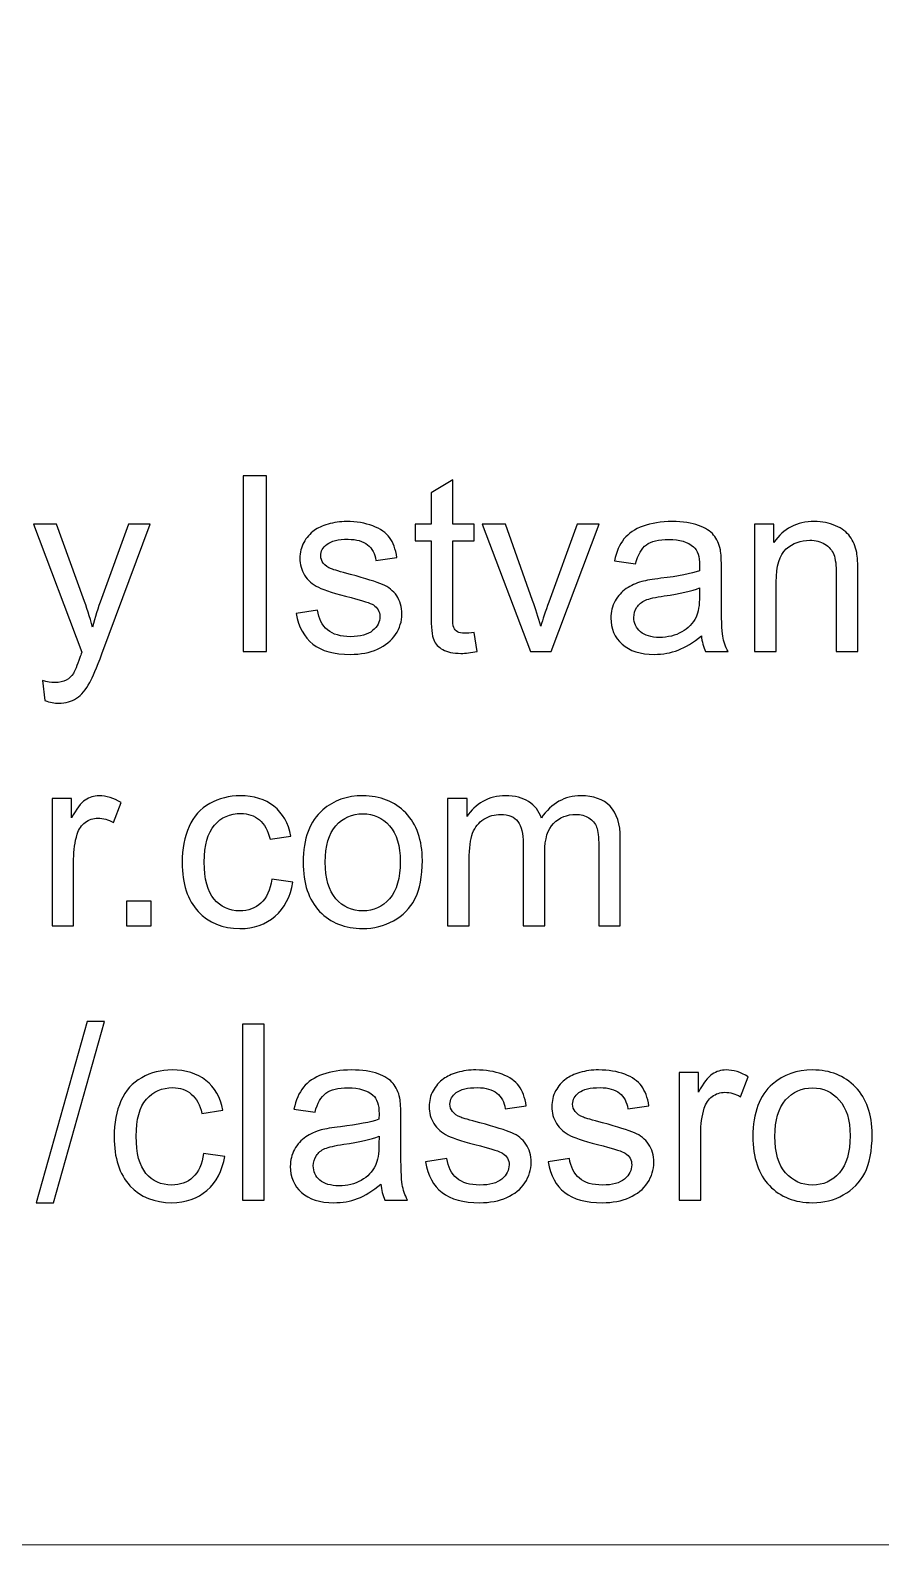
# Model space of a CAD drawing. Header units: millimetres. Extents: x -450 to 450, y -300 to 300.
# Drawn here: x 14.3 to 43.6, y -300 to -247.8 of the extents above; entities that cross this region are included whole.
import ezdxf

# ---------------------------------------------------------------- set-up
doc = ezdxf.new("R2010")
doc.units = ezdxf.units.MM
doc.header["$MEASUREMENT"] = 0
doc.layers.add('Layer 1', color=7, linetype='Continuous')

msp = doc.modelspace()

# ---------------------------------------------------------------- linework, layer by layer
at = {"layer": 'Layer 1', "color": 250, "lineweight": 20}
msp.add_lwpolyline([(-450, -300), (450, -300), (450, 300), (-450, 300), (-450, -300)], close=True, dxfattribs=at)
at = {"layer": 'Layer 1', "color": 250}
for points, knots in [([(21.6366, -269.1918), (21.6366, -269.1918), (21.6366, -263.1296), (21.6366, -263.1296), (21.6366, -263.1296), (21.6366, -263.1296), (22.4409, -263.1296), (22.4409, -263.1296), (22.4409, -263.1296), (22.4409, -263.1296), (22.4409, -269.1918), (22.4409, -269.1918), (22.4409, -269.1918), (22.4409, -269.1918), (21.6366, -269.1918), (21.6366, -269.1918)], [0, 0, 0, 0, 0.2, 0.2, 0.2, 0.2, 0.4, 0.4, 0.4, 0.4, 0.6, 0.6, 0.6, 0.6, 1, 1, 1, 1]), ([(29.6108, -268.5272), (29.6108, -268.5272), (29.7124, -269.1847), (29.7124, -269.1847), (29.7124, -269.1847), (29.5036, -269.2285), (29.3159, -269.2511), (29.1522, -269.2511), (29.1522, -269.2511), (28.8827, -269.2511), (28.6739, -269.2087), (28.5243, -269.1227), (28.5243, -269.1227), (28.3761, -269.0366), (28.2717, -268.9251), (28.211, -268.7854), (28.211, -268.7854), (28.1503, -268.6457), (28.1207, -268.3522), (28.1207, -267.9049), (28.1207, -267.9049), (28.1207, -267.9049), (28.1207, -265.3733), (28.1207, -265.3733), (28.1207, -265.3733), (28.1207, -265.3733), (27.5704, -265.3733), (27.5704, -265.3733), (27.5704, -265.3733), (27.5704, -265.3733), (27.5704, -264.7976), (27.5704, -264.7976), (27.5704, -264.7976), (27.5704, -264.7976), (28.1207, -264.7976), (28.1207, -264.7976), (28.1207, -264.7976), (28.1207, -264.7976), (28.1207, -263.711), (28.1207, -263.711), (28.1207, -263.711), (28.1207, -263.711), (28.8658, -263.2637), (28.8658, -263.2637), (28.8658, -263.2637), (28.8658, -263.2637), (28.8658, -264.7976), (28.8658, -264.7976), (28.8658, -264.7976), (28.8658, -264.7976), (29.6108, -264.7976), (29.6108, -264.7976), (29.6108, -264.7976), (29.6108, -264.7976), (29.6108, -265.3733), (29.6108, -265.3733), (29.6108, -265.3733), (29.6108, -265.3733), (28.8658, -265.3733), (28.8658, -265.3733), (28.8658, -265.3733), (28.8658, -265.3733), (28.8658, -267.9472), (28.8658, -267.9472), (28.8658, -267.9472), (28.8658, -268.1603), (28.8785, -268.2972), (28.9053, -268.3578), (28.9053, -268.3578), (28.9307, -268.4185), (28.973, -268.4665), (29.0323, -268.5032), (29.0323, -268.5032), (29.0916, -268.5385), (29.1762, -268.5568), (29.2863, -268.5568), (29.2863, -268.5568), (29.3681, -268.5568), (29.4768, -268.5469), (29.6108, -268.5272)], [0, 0, 0, 0, 0.047619, 0.047619, 0.047619, 0.047619, 0.0952381, 0.0952381, 0.0952381, 0.0952381, 0.1428571, 0.1428571, 0.1428571, 0.1428571, 0.1904762, 0.1904762, 0.1904762, 0.1904762, 0.2380952, 0.2380952, 0.2380952, 0.2380952, 0.2857143, 0.2857143, 0.2857143, 0.2857143, 0.3333333, 0.3333333, 0.3333333, 0.3333333, 0.3809524, 0.3809524, 0.3809524, 0.3809524, 0.4285714, 0.4285714, 0.4285714, 0.4285714, 0.4761905, 0.4761905, 0.4761905, 0.4761905, 0.5238095, 0.5238095, 0.5238095, 0.5238095, 0.5714286, 0.5714286, 0.5714286, 0.5714286, 0.6190476, 0.6190476, 0.6190476, 0.6190476, 0.6666667, 0.6666667, 0.6666667, 0.6666667, 0.7142857, 0.7142857, 0.7142857, 0.7142857, 0.7619048, 0.7619048, 0.7619048, 0.7619048, 0.8095238, 0.8095238, 0.8095238, 0.8095238, 0.8571429, 0.8571429, 0.8571429, 0.8571429, 0.9047619, 0.9047619, 0.9047619, 0.9047619, 1, 1, 1, 1]), ([(14.7884, -270.8809), (14.7884, -270.8809), (14.7038, -270.1923), (14.7038, -270.1923), (14.7038, -270.1923), (14.8675, -270.236), (15.0086, -270.2586), (15.1299, -270.2586), (15.1299, -270.2586), (15.2964, -270.2586), (15.4291, -270.2304), (15.5279, -270.1753), (15.5279, -270.1753), (15.628, -270.1203), (15.7099, -270.0427), (15.7734, -269.9439), (15.7734, -269.9439), (15.82, -269.8691), (15.8962, -269.6843), (16.0006, -269.3879), (16.0006, -269.3879), (16.0147, -269.347), (16.0359, -269.2863), (16.0669, -269.2059), (16.0669, -269.2059), (16.0669, -269.2059), (14.399, -264.7976), (14.399, -264.7976), (14.399, -264.7976), (14.399, -264.7976), (15.1948, -264.7976), (15.1948, -264.7976), (15.1948, -264.7976), (15.1948, -264.7976), (16.1121, -267.3348), (16.1121, -267.3348), (16.1121, -267.3348), (16.232, -267.6551), (16.3378, -267.9938), (16.4324, -268.3494), (16.4324, -268.3494), (16.5185, -268.0149), (16.6201, -267.6847), (16.7386, -267.3602), (16.7386, -267.3602), (16.7386, -267.3602), (17.6756, -264.7976), (17.6756, -264.7976), (17.6756, -264.7976), (17.6756, -264.7976), (18.4192, -264.7976), (18.4192, -264.7976), (18.4192, -264.7976), (18.4192, -264.7976), (16.7584, -269.268), (16.7584, -269.268), (16.7584, -269.268), (16.5791, -269.7492), (16.4394, -270.0794), (16.3393, -270.2614), (16.3393, -270.2614), (16.2066, -270.5055), (16.0542, -270.6848), (15.8835, -270.7991), (15.8835, -270.7991), (15.7113, -270.9134), (15.5067, -270.9698), (15.2696, -270.9698), (15.2696, -270.9698), (15.1257, -270.9698), (14.9648, -270.9402), (14.7884, -270.8809)], [0, 0, 0, 0, 0.0526316, 0.0526316, 0.0526316, 0.0526316, 0.1052632, 0.1052632, 0.1052632, 0.1052632, 0.1578947, 0.1578947, 0.1578947, 0.1578947, 0.2105263, 0.2105263, 0.2105263, 0.2105263, 0.2631579, 0.2631579, 0.2631579, 0.2631579, 0.3157895, 0.3157895, 0.3157895, 0.3157895, 0.3684211, 0.3684211, 0.3684211, 0.3684211, 0.4210526, 0.4210526, 0.4210526, 0.4210526, 0.4736842, 0.4736842, 0.4736842, 0.4736842, 0.5263158, 0.5263158, 0.5263158, 0.5263158, 0.5789474, 0.5789474, 0.5789474, 0.5789474, 0.6315789, 0.6315789, 0.6315789, 0.6315789, 0.6842105, 0.6842105, 0.6842105, 0.6842105, 0.7368421, 0.7368421, 0.7368421, 0.7368421, 0.7894737, 0.7894737, 0.7894737, 0.7894737, 0.8421053, 0.8421053, 0.8421053, 0.8421053, 0.8947368, 0.8947368, 0.8947368, 0.8947368, 1, 1, 1, 1]), ([(23.464, -267.8795), (23.464, -267.8795), (24.2006, -267.7609), (24.2006, -267.7609), (24.2006, -267.7609), (24.2415, -268.0559), (24.3572, -268.2816), (24.5463, -268.4397), (24.5463, -268.4397), (24.7354, -268.5963), (25.0007, -268.6753), (25.3393, -268.6753), (25.3393, -268.6753), (25.6822, -268.6753), (25.9362, -268.6062), (26.1028, -268.4665), (26.1028, -268.4665), (26.2679, -268.3282), (26.3511, -268.1645), (26.3511, -267.9768), (26.3511, -267.9768), (26.3511, -267.8089), (26.2763, -267.6763), (26.1282, -267.5803), (26.1282, -267.5803), (26.0237, -267.514), (25.7697, -267.4307), (25.3662, -267.3277), (25.3662, -267.3277), (24.8215, -267.1908), (24.4447, -267.0723), (24.233, -266.9721), (24.233, -266.9721), (24.0228, -266.8705), (23.8633, -266.7322), (23.7547, -266.5544), (23.7547, -266.5544), (23.646, -266.378), (23.591, -266.1819), (23.591, -265.9674), (23.591, -265.9674), (23.591, -265.7713), (23.6361, -265.5906), (23.725, -265.4241), (23.725, -265.4241), (23.8153, -265.2576), (23.9367, -265.1193), (24.0905, -265.0093), (24.0905, -265.0093), (24.2062, -264.9246), (24.3643, -264.8526), (24.5632, -264.7933), (24.5632, -264.7933), (24.7636, -264.7341), (24.9767, -264.7044), (25.2053, -264.7044), (25.2053, -264.7044), (25.5496, -264.7044), (25.8516, -264.7538), (26.1112, -264.854), (26.1112, -264.854), (26.3723, -264.9528), (26.5642, -265.0883), (26.6884, -265.2576), (26.6884, -265.2576), (26.8111, -265.4284), (26.8972, -265.6555), (26.9438, -265.9406), (26.9438, -265.9406), (26.9438, -265.9406), (26.2156, -266.0422), (26.2156, -266.0422), (26.2156, -266.0422), (26.1832, -265.8136), (26.0872, -265.6344), (25.9292, -265.506), (25.9292, -265.506), (25.7711, -265.3776), (25.5482, -265.3141), (25.2589, -265.3141), (25.2589, -265.3141), (24.9188, -265.3141), (24.6747, -265.3705), (24.5294, -265.4834), (24.5294, -265.4834), (24.384, -265.5963), (24.3106, -265.7289), (24.3106, -265.8799), (24.3106, -265.8799), (24.3106, -265.9759), (24.3403, -266.0634), (24.4009, -266.141), (24.4009, -266.141), (24.4616, -266.22), (24.5562, -266.2863), (24.686, -266.3385), (24.686, -266.3385), (24.7608, -266.3667), (24.9781, -266.4302), (25.3422, -266.529), (25.3422, -266.529), (25.8671, -266.6687), (26.234, -266.7844), (26.4428, -266.8733), (26.4428, -266.8733), (26.6517, -266.9622), (26.8154, -267.0935), (26.9339, -267.2628), (26.9339, -267.2628), (27.0538, -267.4335), (27.1131, -267.6452), (27.1131, -267.8992), (27.1131, -267.8992), (27.1131, -268.1462), (27.0411, -268.379), (26.8958, -268.5977), (26.8958, -268.5977), (26.7505, -268.8164), (26.5416, -268.9858), (26.2693, -269.1057), (26.2693, -269.1057), (25.9955, -269.2257), (25.6865, -269.2849), (25.3422, -269.2849), (25.3422, -269.2849), (24.7721, -269.2849), (24.336, -269.1664), (24.0369, -268.9307), (24.0369, -268.9307), (23.7377, -268.6937), (23.5472, -268.3437), (23.464, -267.8795)], [0, 0, 0, 0, 0.0294118, 0.0294118, 0.0294118, 0.0294118, 0.0588235, 0.0588235, 0.0588235, 0.0588235, 0.0882353, 0.0882353, 0.0882353, 0.0882353, 0.1176471, 0.1176471, 0.1176471, 0.1176471, 0.1470588, 0.1470588, 0.1470588, 0.1470588, 0.1764706, 0.1764706, 0.1764706, 0.1764706, 0.2058824, 0.2058824, 0.2058824, 0.2058824, 0.2352941, 0.2352941, 0.2352941, 0.2352941, 0.2647059, 0.2647059, 0.2647059, 0.2647059, 0.2941176, 0.2941176, 0.2941176, 0.2941176, 0.3235294, 0.3235294, 0.3235294, 0.3235294, 0.3529412, 0.3529412, 0.3529412, 0.3529412, 0.3823529, 0.3823529, 0.3823529, 0.3823529, 0.4117647, 0.4117647, 0.4117647, 0.4117647, 0.4411765, 0.4411765, 0.4411765, 0.4411765, 0.4705882, 0.4705882, 0.4705882, 0.4705882, 0.5, 0.5, 0.5, 0.5, 0.5294118, 0.5294118, 0.5294118, 0.5294118, 0.5588235, 0.5588235, 0.5588235, 0.5588235, 0.5882353, 0.5882353, 0.5882353, 0.5882353, 0.6176471, 0.6176471, 0.6176471, 0.6176471, 0.6470588, 0.6470588, 0.6470588, 0.6470588, 0.6764706, 0.6764706, 0.6764706, 0.6764706, 0.7058824, 0.7058824, 0.7058824, 0.7058824, 0.7352941, 0.7352941, 0.7352941, 0.7352941, 0.7647059, 0.7647059, 0.7647059, 0.7647059, 0.7941176, 0.7941176, 0.7941176, 0.7941176, 0.8235294, 0.8235294, 0.8235294, 0.8235294, 0.8529412, 0.8529412, 0.8529412, 0.8529412, 0.8823529, 0.8823529, 0.8823529, 0.8823529, 0.9117647, 0.9117647, 0.9117647, 0.9117647, 0.9411765, 0.9411765, 0.9411765, 0.9411765, 1, 1, 1, 1]), ([(31.5469, -269.1918), (31.5469, -269.1918), (29.8888, -264.7976), (29.8888, -264.7976), (29.8888, -264.7976), (29.8888, -264.7976), (30.6861, -264.7976), (30.6861, -264.7976), (30.6861, -264.7976), (30.6861, -264.7976), (31.6259, -267.4293), (31.6259, -267.4293), (31.6259, -267.4293), (31.7275, -267.7129), (31.822, -268.0079), (31.9081, -268.3141), (31.9081, -268.3141), (31.9744, -268.0827), (32.0662, -267.8047), (32.1861, -267.4787), (32.1861, -267.4787), (32.1861, -267.4787), (33.1626, -264.7976), (33.1626, -264.7976), (33.1626, -264.7976), (33.1626, -264.7976), (33.9274, -264.7976), (33.9274, -264.7976), (33.9274, -264.7976), (33.9274, -264.7976), (32.2637, -269.1918), (32.2637, -269.1918), (32.2637, -269.1918), (32.2637, -269.1918), (31.5469, -269.1918), (31.5469, -269.1918)], [0, 0, 0, 0, 0.1, 0.1, 0.1, 0.1, 0.2, 0.2, 0.2, 0.2, 0.3, 0.3, 0.3, 0.3, 0.4, 0.4, 0.4, 0.4, 0.5, 0.5, 0.5, 0.5, 0.6, 0.6, 0.6, 0.6, 0.7, 0.7, 0.7, 0.7, 0.8, 0.8, 0.8, 0.8, 1, 1, 1, 1]), ([(37.4496, -268.6415), (37.173, -268.8771), (36.9063, -269.0422), (36.6509, -269.1396), (36.6509, -269.1396), (36.3955, -269.237), (36.1218, -269.2849), (35.8282, -269.2849), (35.8282, -269.2849), (35.3456, -269.2849), (34.9745, -269.1678), (34.7149, -268.9322), (34.7149, -268.9322), (34.4552, -268.6979), (34.3254, -268.3973), (34.3254, -268.0319), (34.3254, -268.0319), (34.3254, -267.8174), (34.3748, -267.6212), (34.4722, -267.4434), (34.4722, -267.4434), (34.5709, -267.2656), (34.6993, -267.1245), (34.8574, -267.0173), (34.8574, -267.0173), (35.0168, -266.91), (35.1946, -266.8282), (35.3936, -266.7731), (35.3936, -266.7731), (35.5404, -266.735), (35.7619, -266.6984), (36.0568, -266.6617), (36.0568, -266.6617), (36.658, -266.5911), (37.1025, -266.505), (37.3861, -266.4063), (37.3861, -266.4063), (37.3889, -266.3047), (37.3903, -266.2397), (37.3903, -266.2129), (37.3903, -266.2129), (37.3903, -265.911), (37.3198, -265.6979), (37.1787, -265.5737), (37.1787, -265.5737), (36.9882, -265.4058), (36.7045, -265.3225), (36.3292, -265.3225), (36.3292, -265.3225), (35.9778, -265.3225), (35.7182, -265.3846), (35.5517, -265.5074), (35.5517, -265.5074), (35.3837, -265.6301), (35.261, -265.8475), (35.1805, -266.1607), (35.1805, -266.1607), (35.1805, -266.1607), (34.4524, -266.0591), (34.4524, -266.0591), (34.4524, -266.0591), (34.5187, -265.7473), (34.6274, -265.4947), (34.7798, -265.3028), (34.7798, -265.3028), (34.9322, -265.1109), (35.1523, -264.9641), (35.4402, -264.8597), (35.4402, -264.8597), (35.7266, -264.7567), (36.0611, -264.7044), (36.4393, -264.7044), (36.4393, -264.7044), (36.8146, -264.7044), (37.1208, -264.7482), (37.3565, -264.8371), (37.3565, -264.8371), (37.5907, -264.926), (37.7643, -265.0361), (37.8744, -265.1701), (37.8744, -265.1701), (37.9844, -265.3042), (38.062, -265.4735), (38.1072, -265.6781), (38.1072, -265.6781), (38.1312, -265.8051), (38.1439, -266.0337), (38.1439, -266.3625), (38.1439, -266.3625), (38.1439, -266.3625), (38.1439, -267.3503), (38.1439, -267.3503), (38.1439, -267.3503), (38.1439, -268.0403), (38.1594, -268.4764), (38.1904, -268.6612), (38.1904, -268.6612), (38.2201, -268.8461), (38.2822, -269.0225), (38.3725, -269.1918), (38.3725, -269.1918), (38.3725, -269.1918), (37.5935, -269.1918), (37.5935, -269.1918), (37.5935, -269.1918), (37.5188, -269.0352), (37.4708, -268.8517), (37.4496, -268.6415)], [0, 0, 0, 0, 0.0357143, 0.0357143, 0.0357143, 0.0357143, 0.0714286, 0.0714286, 0.0714286, 0.0714286, 0.1071429, 0.1071429, 0.1071429, 0.1071429, 0.1428571, 0.1428571, 0.1428571, 0.1428571, 0.1785714, 0.1785714, 0.1785714, 0.1785714, 0.2142857, 0.2142857, 0.2142857, 0.2142857, 0.25, 0.25, 0.25, 0.25, 0.2857143, 0.2857143, 0.2857143, 0.2857143, 0.3214286, 0.3214286, 0.3214286, 0.3214286, 0.3571429, 0.3571429, 0.3571429, 0.3571429, 0.3928571, 0.3928571, 0.3928571, 0.3928571, 0.4285714, 0.4285714, 0.4285714, 0.4285714, 0.4642857, 0.4642857, 0.4642857, 0.4642857, 0.5, 0.5, 0.5, 0.5, 0.5357143, 0.5357143, 0.5357143, 0.5357143, 0.5714286, 0.5714286, 0.5714286, 0.5714286, 0.6071429, 0.6071429, 0.6071429, 0.6071429, 0.6428571, 0.6428571, 0.6428571, 0.6428571, 0.6785714, 0.6785714, 0.6785714, 0.6785714, 0.7142857, 0.7142857, 0.7142857, 0.7142857, 0.75, 0.75, 0.75, 0.75, 0.7857143, 0.7857143, 0.7857143, 0.7857143, 0.8214286, 0.8214286, 0.8214286, 0.8214286, 0.8571429, 0.8571429, 0.8571429, 0.8571429, 0.8928571, 0.8928571, 0.8928571, 0.8928571, 0.9285714, 0.9285714, 0.9285714, 0.9285714, 1, 1, 1, 1]), ([(39.2883, -269.1918), (39.2883, -269.1918), (39.2883, -264.7976), (39.2883, -264.7976), (39.2883, -264.7976), (39.2883, -264.7976), (39.9572, -264.7976), (39.9572, -264.7976), (39.9572, -264.7976), (39.9572, -264.7976), (39.9572, -265.4213), (39.9572, -265.4213), (39.9572, -265.4213), (40.2789, -264.9429), (40.7446, -264.7044), (41.3528, -264.7044), (41.3528, -264.7044), (41.6181, -264.7044), (41.8608, -264.7524), (42.0823, -264.847), (42.0823, -264.847), (42.3039, -264.9415), (42.4704, -265.0671), (42.5804, -265.2209), (42.5804, -265.2209), (42.6905, -265.3747), (42.7681, -265.5582), (42.8119, -265.7698), (42.8119, -265.7698), (42.8387, -265.9081), (42.8528, -266.1494), (42.8528, -266.4937), (42.8528, -266.4937), (42.8528, -266.4937), (42.8528, -269.1918), (42.8528, -269.1918), (42.8528, -269.1918), (42.8528, -269.1918), (42.1077, -269.1918), (42.1077, -269.1918), (42.1077, -269.1918), (42.1077, -269.1918), (42.1077, -266.522), (42.1077, -266.522), (42.1077, -266.522), (42.1077, -266.2186), (42.0795, -265.9914), (42.0216, -265.8418), (42.0216, -265.8418), (41.9638, -265.6922), (41.8608, -265.5723), (41.714, -265.482), (41.714, -265.482), (41.5673, -265.3931), (41.3937, -265.3479), (41.1961, -265.3479), (41.1961, -265.3479), (40.88, -265.3479), (40.6077, -265.4481), (40.3777, -265.6499), (40.3777, -265.6499), (40.1477, -265.8503), (40.0334, -266.2327), (40.0334, -266.7943), (40.0334, -266.7943), (40.0334, -266.7943), (40.0334, -269.1918), (40.0334, -269.1918), (40.0334, -269.1918), (40.0334, -269.1918), (39.2883, -269.1918), (39.2883, -269.1918)], [0, 0, 0, 0, 0.0526316, 0.0526316, 0.0526316, 0.0526316, 0.1052632, 0.1052632, 0.1052632, 0.1052632, 0.1578947, 0.1578947, 0.1578947, 0.1578947, 0.2105263, 0.2105263, 0.2105263, 0.2105263, 0.2631579, 0.2631579, 0.2631579, 0.2631579, 0.3157895, 0.3157895, 0.3157895, 0.3157895, 0.3684211, 0.3684211, 0.3684211, 0.3684211, 0.4210526, 0.4210526, 0.4210526, 0.4210526, 0.4736842, 0.4736842, 0.4736842, 0.4736842, 0.5263158, 0.5263158, 0.5263158, 0.5263158, 0.5789474, 0.5789474, 0.5789474, 0.5789474, 0.6315789, 0.6315789, 0.6315789, 0.6315789, 0.6842105, 0.6842105, 0.6842105, 0.6842105, 0.7368421, 0.7368421, 0.7368421, 0.7368421, 0.7894737, 0.7894737, 0.7894737, 0.7894737, 0.8421053, 0.8421053, 0.8421053, 0.8421053, 0.8947368, 0.8947368, 0.8947368, 0.8947368, 1, 1, 1, 1]), ([(37.3903, -266.9905), (37.1194, -267.1005), (36.713, -267.1937), (36.1711, -267.2699), (36.1711, -267.2699), (35.8635, -267.3136), (35.6462, -267.363), (35.5192, -267.418), (35.5192, -267.418), (35.3922, -267.4731), (35.2948, -267.5535), (35.2257, -267.6579), (35.2257, -267.6579), (35.1565, -267.7637), (35.1213, -267.8809), (35.1213, -268.0107), (35.1213, -268.0107), (35.1213, -268.2068), (35.1961, -268.3719), (35.347, -268.5032), (35.347, -268.5032), (35.498, -268.6344), (35.7182, -268.7007), (36.0075, -268.7007), (36.0075, -268.7007), (36.2939, -268.7007), (36.5493, -268.6386), (36.7737, -268.5131), (36.7737, -268.5131), (36.9966, -268.3889), (37.1617, -268.2181), (37.2662, -268.0022), (37.2662, -268.0022), (37.3466, -267.8343), (37.3861, -267.5874), (37.3861, -267.2614), (37.3861, -267.2614), (37.3861, -267.2614), (37.3903, -266.9905), (37.3903, -266.9905)], [0, 0, 0, 0, 0.0909091, 0.0909091, 0.0909091, 0.0909091, 0.1818182, 0.1818182, 0.1818182, 0.1818182, 0.2727273, 0.2727273, 0.2727273, 0.2727273, 0.3636364, 0.3636364, 0.3636364, 0.3636364, 0.4545455, 0.4545455, 0.4545455, 0.4545455, 0.5454545, 0.5454545, 0.5454545, 0.5454545, 0.6363636, 0.6363636, 0.6363636, 0.6363636, 0.7272727, 0.7272727, 0.7272727, 0.7272727, 0.8181818, 0.8181818, 0.8181818, 0.8181818, 1, 1, 1, 1]), ([(15.0369, -278.6505), (15.0369, -278.6505), (15.0369, -274.2563), (15.0369, -274.2563), (15.0369, -274.2563), (15.0369, -274.2563), (15.7058, -274.2563), (15.7058, -274.2563), (15.7058, -274.2563), (15.7058, -274.2563), (15.7058, -274.9294), (15.7058, -274.9294), (15.7058, -274.9294), (15.8765, -274.6175), (16.0346, -274.4115), (16.1799, -274.3127), (16.1799, -274.3127), (16.3253, -274.2125), (16.4847, -274.1631), (16.6583, -274.1631), (16.6583, -274.1631), (16.9095, -274.1631), (17.1649, -274.2422), (17.4245, -274.3988), (17.4245, -274.3988), (17.4245, -274.3988), (17.1593, -275.086), (17.1593, -275.086), (17.1593, -275.086), (16.9786, -274.9844), (16.798, -274.9336), (16.6174, -274.9336), (16.6174, -274.9336), (16.4551, -274.9336), (16.3098, -274.983), (16.1814, -275.0804), (16.1814, -275.0804), (16.0529, -275.1777), (15.9612, -275.3132), (15.9062, -275.4868), (15.9062, -275.4868), (15.8229, -275.7507), (15.782, -276.0399), (15.782, -276.3546), (15.782, -276.3546), (15.782, -276.3546), (15.782, -278.6505), (15.782, -278.6505), (15.782, -278.6505), (15.782, -278.6505), (15.0369, -278.6505), (15.0369, -278.6505)], [0, 0, 0, 0, 0.0714286, 0.0714286, 0.0714286, 0.0714286, 0.1428571, 0.1428571, 0.1428571, 0.1428571, 0.2142857, 0.2142857, 0.2142857, 0.2142857, 0.2857143, 0.2857143, 0.2857143, 0.2857143, 0.3571429, 0.3571429, 0.3571429, 0.3571429, 0.4285714, 0.4285714, 0.4285714, 0.4285714, 0.5, 0.5, 0.5, 0.5, 0.5714286, 0.5714286, 0.5714286, 0.5714286, 0.6428571, 0.6428571, 0.6428571, 0.6428571, 0.7142857, 0.7142857, 0.7142857, 0.7142857, 0.7857143, 0.7857143, 0.7857143, 0.7857143, 0.8571429, 0.8571429, 0.8571429, 0.8571429, 1, 1, 1, 1]), ([(22.6202, -277.0418), (22.6202, -277.0418), (23.3483, -277.1434), (23.3483, -277.1434), (23.3483, -277.1434), (23.2679, -277.6444), (23.0647, -278.0353), (22.7359, -278.3189), (22.7359, -278.3189), (22.4071, -278.6025), (22.0021, -278.7436), (21.5238, -278.7436), (21.5238, -278.7436), (20.9241, -278.7436), (20.4414, -278.5475), (20.0774, -278.1552), (20.0774, -278.1552), (19.7119, -277.7629), (19.5299, -277.2013), (19.5299, -276.4703), (19.5299, -276.4703), (19.5299, -275.9962), (19.6089, -275.5827), (19.7655, -275.2271), (19.7655, -275.2271), (19.9222, -274.8729), (20.1606, -274.6062), (20.4824, -274.4299), (20.4824, -274.4299), (20.8027, -274.252), (21.1512, -274.1631), (21.5294, -274.1631), (21.5294, -274.1631), (22.005, -274.1631), (22.3958, -274.2831), (22.6978, -274.5244), (22.6978, -274.5244), (23.0012, -274.7657), (23.1959, -275.1086), (23.2806, -275.5517), (23.2806, -275.5517), (23.2806, -275.5517), (22.5609, -275.6618), (22.5609, -275.6618), (22.5609, -275.6618), (22.4918, -275.3668), (22.3704, -275.1453), (22.1941, -274.9957), (22.1941, -274.9957), (22.0191, -274.8475), (21.8074, -274.7728), (21.5591, -274.7728), (21.5591, -274.7728), (21.1837, -274.7728), (20.8789, -274.9068), (20.6432, -275.1749), (20.6432, -275.1749), (20.409, -275.4444), (20.2919, -275.8678), (20.2919, -276.4492), (20.2919, -276.4492), (20.2919, -277.039), (20.4048, -277.4666), (20.6305, -277.7333), (20.6305, -277.7333), (20.8577, -278), (21.1527, -278.134), (21.5153, -278.134), (21.5153, -278.134), (21.8088, -278.134), (22.0529, -278.0451), (22.2477, -277.8659), (22.2477, -277.8659), (22.4438, -277.6881), (22.568, -277.413), (22.6202, -277.0418)], [0, 0, 0, 0, 0.05, 0.05, 0.05, 0.05, 0.1, 0.1, 0.1, 0.1, 0.15, 0.15, 0.15, 0.15, 0.2, 0.2, 0.2, 0.2, 0.25, 0.25, 0.25, 0.25, 0.3, 0.3, 0.3, 0.3, 0.35, 0.35, 0.35, 0.35, 0.4, 0.4, 0.4, 0.4, 0.45, 0.45, 0.45, 0.45, 0.5, 0.5, 0.5, 0.5, 0.55, 0.55, 0.55, 0.55, 0.6, 0.6, 0.6, 0.6, 0.65, 0.65, 0.65, 0.65, 0.7, 0.7, 0.7, 0.7, 0.75, 0.75, 0.75, 0.75, 0.8, 0.8, 0.8, 0.8, 0.85, 0.85, 0.85, 0.85, 0.9, 0.9, 0.9, 0.9, 1, 1, 1, 1]), ([(23.704, -276.4534), (23.704, -275.642), (23.9298, -275.0409), (24.3827, -274.65), (24.3827, -274.65), (24.7595, -274.3254), (25.221, -274.1631), (25.7642, -274.1631), (25.7642, -274.1631), (26.3668, -274.1631), (26.8607, -274.3607), (27.2445, -274.7558), (27.2445, -274.7558), (27.6269, -275.1495), (27.8188, -275.6956), (27.8188, -276.3913), (27.8188, -276.3913), (27.8188, -276.9557), (27.7342, -277.3988), (27.5648, -277.722), (27.5648, -277.722), (27.3955, -278.0451), (27.1485, -278.2963), (26.824, -278.4755), (26.824, -278.4755), (26.5008, -278.6547), (26.1466, -278.7436), (25.7642, -278.7436), (25.7642, -278.7436), (25.149, -278.7436), (24.6523, -278.5475), (24.2727, -278.1538), (24.2727, -278.1538), (23.8931, -277.7601), (23.704, -277.1928), (23.704, -276.4534)], [0, 0, 0, 0, 0.1, 0.1, 0.1, 0.1, 0.2, 0.2, 0.2, 0.2, 0.3, 0.3, 0.3, 0.3, 0.4, 0.4, 0.4, 0.4, 0.5, 0.5, 0.5, 0.5, 0.6, 0.6, 0.6, 0.6, 0.7, 0.7, 0.7, 0.7, 0.8, 0.8, 0.8, 0.8, 1, 1, 1, 1]), ([(28.6923, -278.6505), (28.6923, -278.6505), (28.6923, -274.2563), (28.6923, -274.2563), (28.6923, -274.2563), (28.6923, -274.2563), (29.3612, -274.2563), (29.3612, -274.2563), (29.3612, -274.2563), (29.3612, -274.2563), (29.3612, -274.8772), (29.3612, -274.8772), (29.3612, -274.8772), (29.498, -274.6627), (29.6815, -274.4891), (29.9101, -274.3593), (29.9101, -274.3593), (30.1387, -274.2281), (30.3983, -274.1631), (30.6904, -274.1631), (30.6904, -274.1631), (31.015, -274.1631), (31.2817, -274.2309), (31.4891, -274.3649), (31.4891, -274.3649), (31.6966, -274.5004), (31.8433, -274.6881), (31.928, -274.9308), (31.928, -274.9308), (32.2779, -274.4186), (32.7309, -274.1631), (33.2897, -274.1631), (33.2897, -274.1631), (33.7272, -274.1631), (34.0644, -274.2831), (34.2987, -274.5244), (34.2987, -274.5244), (34.5343, -274.7657), (34.6529, -275.1368), (34.6529, -275.6378), (34.6529, -275.6378), (34.6529, -275.6378), (34.6529, -278.6505), (34.6529, -278.6505), (34.6529, -278.6505), (34.6529, -278.6505), (33.9078, -278.6505), (33.9078, -278.6505), (33.9078, -278.6505), (33.9078, -278.6505), (33.9078, -275.8847), (33.9078, -275.8847), (33.9078, -275.8847), (33.9078, -275.5884), (33.8824, -275.3739), (33.8344, -275.2427), (33.8344, -275.2427), (33.7864, -275.1114), (33.6989, -275.007), (33.5705, -274.9266), (33.5705, -274.9266), (33.4435, -274.8461), (33.294, -274.8066), (33.1232, -274.8066), (33.1232, -274.8066), (32.8128, -274.8066), (32.5559, -274.9096), (32.3513, -275.1142), (32.3513, -275.1142), (32.1467, -275.3203), (32.0451, -275.6491), (32.0451, -276.1006), (32.0451, -276.1006), (32.0451, -276.1006), (32.0451, -278.6505), (32.0451, -278.6505), (32.0451, -278.6505), (32.0451, -278.6505), (31.3, -278.6505), (31.3, -278.6505), (31.3, -278.6505), (31.3, -278.6505), (31.3, -275.7986), (31.3, -275.7986), (31.3, -275.7986), (31.3, -275.4684), (31.2394, -275.2201), (31.118, -275.055), (31.118, -275.055), (30.9967, -274.8899), (30.7977, -274.8066), (30.5225, -274.8066), (30.5225, -274.8066), (30.3137, -274.8066), (30.1204, -274.8617), (29.9426, -274.9717), (29.9426, -274.9717), (29.7648, -275.0818), (29.6363, -275.2427), (29.5559, -275.4557), (29.5559, -275.4557), (29.4769, -275.6674), (29.4374, -275.9736), (29.4374, -276.373), (29.4374, -276.373), (29.4374, -276.373), (29.4374, -278.6505), (29.4374, -278.6505), (29.4374, -278.6505), (29.4374, -278.6505), (28.6923, -278.6505), (28.6923, -278.6505)], [0, 0, 0, 0, 0.0344828, 0.0344828, 0.0344828, 0.0344828, 0.0689655, 0.0689655, 0.0689655, 0.0689655, 0.1034483, 0.1034483, 0.1034483, 0.1034483, 0.137931, 0.137931, 0.137931, 0.137931, 0.1724138, 0.1724138, 0.1724138, 0.1724138, 0.2068966, 0.2068966, 0.2068966, 0.2068966, 0.2413793, 0.2413793, 0.2413793, 0.2413793, 0.2758621, 0.2758621, 0.2758621, 0.2758621, 0.3103448, 0.3103448, 0.3103448, 0.3103448, 0.3448276, 0.3448276, 0.3448276, 0.3448276, 0.3793103, 0.3793103, 0.3793103, 0.3793103, 0.4137931, 0.4137931, 0.4137931, 0.4137931, 0.4482759, 0.4482759, 0.4482759, 0.4482759, 0.4827586, 0.4827586, 0.4827586, 0.4827586, 0.5172414, 0.5172414, 0.5172414, 0.5172414, 0.5517241, 0.5517241, 0.5517241, 0.5517241, 0.5862069, 0.5862069, 0.5862069, 0.5862069, 0.6206897, 0.6206897, 0.6206897, 0.6206897, 0.6551724, 0.6551724, 0.6551724, 0.6551724, 0.6896552, 0.6896552, 0.6896552, 0.6896552, 0.7241379, 0.7241379, 0.7241379, 0.7241379, 0.7586207, 0.7586207, 0.7586207, 0.7586207, 0.7931034, 0.7931034, 0.7931034, 0.7931034, 0.8275862, 0.8275862, 0.8275862, 0.8275862, 0.862069, 0.862069, 0.862069, 0.862069, 0.8965517, 0.8965517, 0.8965517, 0.8965517, 0.9310345, 0.9310345, 0.9310345, 0.9310345, 1, 1, 1, 1]), ([(24.466, -276.4548), (24.466, -277.0164), (24.5888, -277.4369), (24.8343, -277.7149), (24.8343, -277.7149), (25.0813, -277.9943), (25.3903, -278.134), (25.7642, -278.134), (25.7642, -278.134), (26.1339, -278.134), (26.4416, -277.9943), (26.6885, -277.7135), (26.6885, -277.7135), (26.934, -277.4327), (27.0568, -277.0051), (27.0568, -276.4308), (27.0568, -276.4308), (27.0568, -275.8889), (26.9326, -275.4783), (26.6857, -275.2003), (26.6857, -275.2003), (26.4387, -274.9209), (26.1311, -274.7812), (25.7642, -274.7812), (25.7642, -274.7812), (25.3903, -274.7812), (25.0813, -274.9195), (24.8343, -275.1975), (24.8343, -275.1975), (24.5888, -275.4755), (24.466, -275.8946), (24.466, -276.4548)], [0, 0, 0, 0, 0.1111111, 0.1111111, 0.1111111, 0.1111111, 0.2222222, 0.2222222, 0.2222222, 0.2222222, 0.3333333, 0.3333333, 0.3333333, 0.3333333, 0.4444444, 0.4444444, 0.4444444, 0.4444444, 0.5555556, 0.5555556, 0.5555556, 0.5555556, 0.6666667, 0.6666667, 0.6666667, 0.6666667, 0.7777778, 0.7777778, 0.7777778, 0.7777778, 1, 1, 1, 1]), ([(17.6094, -278.6505), (17.6094, -278.6505), (17.6094, -277.8038), (17.6094, -277.8038), (17.6094, -277.8038), (17.6094, -277.8038), (18.456, -277.8038), (18.456, -277.8038), (18.456, -277.8038), (18.456, -277.8038), (18.456, -278.6505), (18.456, -278.6505), (18.456, -278.6505), (18.456, -278.6505), (17.6094, -278.6505), (17.6094, -278.6505)], [0, 0, 0, 0, 0.2, 0.2, 0.2, 0.2, 0.4, 0.4, 0.4, 0.4, 0.6, 0.6, 0.6, 0.6, 1, 1, 1, 1]), ([(14.4886, -288.2108), (14.4886, -288.2108), (16.2497, -281.9454), (16.2497, -281.9454), (16.2497, -281.9454), (16.2497, -281.9454), (16.8494, -281.9454), (16.8494, -281.9454), (16.8494, -281.9454), (16.8494, -281.9454), (15.0883, -288.2108), (15.0883, -288.2108), (15.0883, -288.2108), (15.0883, -288.2108), (14.4886, -288.2108), (14.4886, -288.2108)], [0, 0, 0, 0, 0.2, 0.2, 0.2, 0.2, 0.4, 0.4, 0.4, 0.4, 0.6, 0.6, 0.6, 0.6, 1, 1, 1, 1]), ([(21.6162, -288.1092), (21.6162, -288.1092), (21.6162, -282.047), (21.6162, -282.047), (21.6162, -282.047), (21.6162, -282.047), (22.3612, -282.047), (22.3612, -282.047), (22.3612, -282.047), (22.3612, -282.047), (22.3612, -288.1092), (22.3612, -288.1092), (22.3612, -288.1092), (22.3612, -288.1092), (21.6162, -288.1092), (21.6162, -288.1092)], [0, 0, 0, 0, 0.2, 0.2, 0.2, 0.2, 0.4, 0.4, 0.4, 0.4, 0.6, 0.6, 0.6, 0.6, 1, 1, 1, 1]), ([(20.2699, -286.5005), (20.2699, -286.5005), (20.998, -286.6021), (20.998, -286.6021), (20.998, -286.6021), (20.9176, -287.1031), (20.7144, -287.494), (20.3856, -287.7776), (20.3856, -287.7776), (20.0568, -288.0612), (19.6518, -288.2023), (19.1735, -288.2023), (19.1735, -288.2023), (18.5738, -288.2023), (18.0911, -288.0062), (17.7271, -287.6139), (17.7271, -287.6139), (17.3616, -287.2216), (17.1796, -286.66), (17.1796, -285.929), (17.1796, -285.929), (17.1796, -285.4549), (17.2586, -285.0414), (17.4152, -284.6858), (17.4152, -284.6858), (17.5719, -284.3316), (17.8103, -284.0649), (18.1321, -283.8886), (18.1321, -283.8886), (18.4524, -283.7107), (18.8009, -283.6218), (19.1791, -283.6218), (19.1791, -283.6218), (19.6547, -283.6218), (20.0455, -283.7418), (20.3475, -283.9831), (20.3475, -283.9831), (20.6509, -284.2244), (20.8456, -284.5673), (20.9303, -285.0104), (20.9303, -285.0104), (20.9303, -285.0104), (20.2106, -285.1205), (20.2106, -285.1205), (20.2106, -285.1205), (20.1415, -284.8255), (20.0201, -284.604), (19.8438, -284.4544), (19.8438, -284.4544), (19.6688, -284.3062), (19.4571, -284.2315), (19.2088, -284.2315), (19.2088, -284.2315), (18.8334, -284.2315), (18.5286, -284.3655), (18.2929, -284.6336), (18.2929, -284.6336), (18.0587, -284.9031), (17.9416, -285.3265), (17.9416, -285.9079), (17.9416, -285.9079), (17.9416, -286.4977), (18.0545, -286.9253), (18.2802, -287.192), (18.2802, -287.192), (18.5074, -287.4587), (18.8024, -287.5927), (19.165, -287.5927), (19.165, -287.5927), (19.4585, -287.5927), (19.7026, -287.5038), (19.8974, -287.3246), (19.8974, -287.3246), (20.0935, -287.1468), (20.2177, -286.8717), (20.2699, -286.5005)], [0, 0, 0, 0, 0.05, 0.05, 0.05, 0.05, 0.1, 0.1, 0.1, 0.1, 0.15, 0.15, 0.15, 0.15, 0.2, 0.2, 0.2, 0.2, 0.25, 0.25, 0.25, 0.25, 0.3, 0.3, 0.3, 0.3, 0.35, 0.35, 0.35, 0.35, 0.4, 0.4, 0.4, 0.4, 0.45, 0.45, 0.45, 0.45, 0.5, 0.5, 0.5, 0.5, 0.55, 0.55, 0.55, 0.55, 0.6, 0.6, 0.6, 0.6, 0.65, 0.65, 0.65, 0.65, 0.7, 0.7, 0.7, 0.7, 0.75, 0.75, 0.75, 0.75, 0.8, 0.8, 0.8, 0.8, 0.85, 0.85, 0.85, 0.85, 0.9, 0.9, 0.9, 0.9, 1, 1, 1, 1]), ([(26.3843, -287.5589), (26.1077, -287.7945), (25.841, -287.9596), (25.5856, -288.057), (25.5856, -288.057), (25.3302, -288.1544), (25.0565, -288.2023), (24.7629, -288.2023), (24.7629, -288.2023), (24.2803, -288.2023), (23.9092, -288.0852), (23.6496, -287.8496), (23.6496, -287.8496), (23.3899, -287.6153), (23.2601, -287.3147), (23.2601, -286.9493), (23.2601, -286.9493), (23.2601, -286.7348), (23.3095, -286.5386), (23.4069, -286.3608), (23.4069, -286.3608), (23.5056, -286.183), (23.634, -286.0419), (23.7921, -285.9347), (23.7921, -285.9347), (23.9515, -285.8274), (24.1293, -285.7456), (24.3283, -285.6905), (24.3283, -285.6905), (24.4751, -285.6524), (24.6966, -285.6158), (24.9915, -285.5791), (24.9915, -285.5791), (25.5927, -285.5085), (26.0372, -285.4224), (26.3208, -285.3237), (26.3208, -285.3237), (26.3236, -285.2221), (26.325, -285.1571), (26.325, -285.1303), (26.325, -285.1303), (26.325, -284.8284), (26.2545, -284.6153), (26.1134, -284.4911), (26.1134, -284.4911), (25.9229, -284.3232), (25.6392, -284.2399), (25.2639, -284.2399), (25.2639, -284.2399), (24.9125, -284.2399), (24.6529, -284.302), (24.4864, -284.4248), (24.4864, -284.4248), (24.3184, -284.5475), (24.1957, -284.7649), (24.1152, -285.0781), (24.1152, -285.0781), (24.1152, -285.0781), (23.3871, -284.9765), (23.3871, -284.9765), (23.3871, -284.9765), (23.4534, -284.6647), (23.5621, -284.4121), (23.7145, -284.2202), (23.7145, -284.2202), (23.8669, -284.0283), (24.087, -283.8815), (24.3749, -283.7771), (24.3749, -283.7771), (24.6613, -283.6741), (24.9958, -283.6218), (25.374, -283.6218), (25.374, -283.6218), (25.7493, -283.6218), (26.0555, -283.6656), (26.2912, -283.7545), (26.2912, -283.7545), (26.5254, -283.8434), (26.699, -283.9535), (26.8091, -284.0875), (26.8091, -284.0875), (26.9191, -284.2216), (26.9967, -284.3909), (27.0419, -284.5955), (27.0419, -284.5955), (27.0659, -284.7225), (27.0786, -284.9511), (27.0786, -285.2799), (27.0786, -285.2799), (27.0786, -285.2799), (27.0786, -286.2677), (27.0786, -286.2677), (27.0786, -286.2677), (27.0786, -286.9577), (27.0941, -287.3938), (27.1251, -287.5786), (27.1251, -287.5786), (27.1548, -287.7635), (27.2169, -287.9399), (27.3072, -288.1092), (27.3072, -288.1092), (27.3072, -288.1092), (26.5282, -288.1092), (26.5282, -288.1092), (26.5282, -288.1092), (26.4535, -287.9526), (26.4055, -287.7691), (26.3843, -287.5589)], [0, 0, 0, 0, 0.0357143, 0.0357143, 0.0357143, 0.0357143, 0.0714286, 0.0714286, 0.0714286, 0.0714286, 0.1071429, 0.1071429, 0.1071429, 0.1071429, 0.1428571, 0.1428571, 0.1428571, 0.1428571, 0.1785714, 0.1785714, 0.1785714, 0.1785714, 0.2142857, 0.2142857, 0.2142857, 0.2142857, 0.25, 0.25, 0.25, 0.25, 0.2857143, 0.2857143, 0.2857143, 0.2857143, 0.3214286, 0.3214286, 0.3214286, 0.3214286, 0.3571429, 0.3571429, 0.3571429, 0.3571429, 0.3928571, 0.3928571, 0.3928571, 0.3928571, 0.4285714, 0.4285714, 0.4285714, 0.4285714, 0.4642857, 0.4642857, 0.4642857, 0.4642857, 0.5, 0.5, 0.5, 0.5, 0.5357143, 0.5357143, 0.5357143, 0.5357143, 0.5714286, 0.5714286, 0.5714286, 0.5714286, 0.6071429, 0.6071429, 0.6071429, 0.6071429, 0.6428571, 0.6428571, 0.6428571, 0.6428571, 0.6785714, 0.6785714, 0.6785714, 0.6785714, 0.7142857, 0.7142857, 0.7142857, 0.7142857, 0.75, 0.75, 0.75, 0.75, 0.7857143, 0.7857143, 0.7857143, 0.7857143, 0.8214286, 0.8214286, 0.8214286, 0.8214286, 0.8571429, 0.8571429, 0.8571429, 0.8571429, 0.8928571, 0.8928571, 0.8928571, 0.8928571, 0.9285714, 0.9285714, 0.9285714, 0.9285714, 1, 1, 1, 1]), ([(27.9267, -286.7969), (27.9267, -286.7969), (28.6633, -286.6783), (28.6633, -286.6783), (28.6633, -286.6783), (28.7042, -286.9733), (28.8199, -287.199), (29.009, -287.3571), (29.009, -287.3571), (29.1981, -287.5137), (29.4634, -287.5927), (29.802, -287.5927), (29.802, -287.5927), (30.1449, -287.5927), (30.3989, -287.5236), (30.5655, -287.3839), (30.5655, -287.3839), (30.7306, -287.2456), (30.8138, -287.0819), (30.8138, -286.8942), (30.8138, -286.8942), (30.8138, -286.7263), (30.739, -286.5937), (30.5909, -286.4977), (30.5909, -286.4977), (30.4864, -286.4314), (30.2324, -286.3481), (29.8289, -286.2451), (29.8289, -286.2451), (29.2842, -286.1082), (28.9074, -285.9897), (28.6957, -285.8895), (28.6957, -285.8895), (28.4855, -285.7879), (28.326, -285.6496), (28.2174, -285.4718), (28.2174, -285.4718), (28.1087, -285.2954), (28.0537, -285.0993), (28.0537, -284.8848), (28.0537, -284.8848), (28.0537, -284.6887), (28.0988, -284.508), (28.1877, -284.3415), (28.1877, -284.3415), (28.278, -284.175), (28.3994, -284.0367), (28.5532, -283.9267), (28.5532, -283.9267), (28.6689, -283.842), (28.827, -283.77), (29.0259, -283.7107), (29.0259, -283.7107), (29.2263, -283.6515), (29.4394, -283.6218), (29.668, -283.6218), (29.668, -283.6218), (30.0123, -283.6218), (30.3143, -283.6712), (30.5739, -283.7714), (30.5739, -283.7714), (30.835, -283.8702), (31.0269, -284.0057), (31.1511, -284.175), (31.1511, -284.175), (31.2738, -284.3458), (31.3599, -284.5729), (31.4065, -284.858), (31.4065, -284.858), (31.4065, -284.858), (30.6783, -284.9596), (30.6783, -284.9596), (30.6783, -284.9596), (30.6459, -284.731), (30.5499, -284.5518), (30.3919, -284.4234), (30.3919, -284.4234), (30.2338, -284.295), (30.0109, -284.2315), (29.7216, -284.2315), (29.7216, -284.2315), (29.3815, -284.2315), (29.1374, -284.2879), (28.9921, -284.4008), (28.9921, -284.4008), (28.8467, -284.5137), (28.7733, -284.6463), (28.7733, -284.7973), (28.7733, -284.7973), (28.7733, -284.8933), (28.803, -284.9808), (28.8636, -285.0584), (28.8636, -285.0584), (28.9243, -285.1374), (29.0189, -285.2037), (29.1487, -285.2559), (29.1487, -285.2559), (29.2235, -285.2841), (29.4408, -285.3476), (29.8049, -285.4464), (29.8049, -285.4464), (30.3298, -285.5861), (30.6967, -285.7018), (30.9055, -285.7907), (30.9055, -285.7907), (31.1144, -285.8796), (31.2781, -286.0109), (31.3966, -286.1802), (31.3966, -286.1802), (31.5165, -286.3509), (31.5758, -286.5626), (31.5758, -286.8166), (31.5758, -286.8166), (31.5758, -287.0636), (31.5038, -287.2964), (31.3585, -287.5151), (31.3585, -287.5151), (31.2132, -287.7338), (31.0043, -287.9032), (30.732, -288.0231), (30.732, -288.0231), (30.4582, -288.1431), (30.1492, -288.2023), (29.8049, -288.2023), (29.8049, -288.2023), (29.2348, -288.2023), (28.7987, -288.0838), (28.4996, -287.8481), (28.4996, -287.8481), (28.2004, -287.6111), (28.0099, -287.2611), (27.9267, -286.7969)], [0, 0, 0, 0, 0.0294118, 0.0294118, 0.0294118, 0.0294118, 0.0588235, 0.0588235, 0.0588235, 0.0588235, 0.0882353, 0.0882353, 0.0882353, 0.0882353, 0.1176471, 0.1176471, 0.1176471, 0.1176471, 0.1470588, 0.1470588, 0.1470588, 0.1470588, 0.1764706, 0.1764706, 0.1764706, 0.1764706, 0.2058824, 0.2058824, 0.2058824, 0.2058824, 0.2352941, 0.2352941, 0.2352941, 0.2352941, 0.2647059, 0.2647059, 0.2647059, 0.2647059, 0.2941176, 0.2941176, 0.2941176, 0.2941176, 0.3235294, 0.3235294, 0.3235294, 0.3235294, 0.3529412, 0.3529412, 0.3529412, 0.3529412, 0.3823529, 0.3823529, 0.3823529, 0.3823529, 0.4117647, 0.4117647, 0.4117647, 0.4117647, 0.4411765, 0.4411765, 0.4411765, 0.4411765, 0.4705882, 0.4705882, 0.4705882, 0.4705882, 0.5, 0.5, 0.5, 0.5, 0.5294118, 0.5294118, 0.5294118, 0.5294118, 0.5588235, 0.5588235, 0.5588235, 0.5588235, 0.5882353, 0.5882353, 0.5882353, 0.5882353, 0.6176471, 0.6176471, 0.6176471, 0.6176471, 0.6470588, 0.6470588, 0.6470588, 0.6470588, 0.6764706, 0.6764706, 0.6764706, 0.6764706, 0.7058824, 0.7058824, 0.7058824, 0.7058824, 0.7352941, 0.7352941, 0.7352941, 0.7352941, 0.7647059, 0.7647059, 0.7647059, 0.7647059, 0.7941176, 0.7941176, 0.7941176, 0.7941176, 0.8235294, 0.8235294, 0.8235294, 0.8235294, 0.8529412, 0.8529412, 0.8529412, 0.8529412, 0.8823529, 0.8823529, 0.8823529, 0.8823529, 0.9117647, 0.9117647, 0.9117647, 0.9117647, 0.9411765, 0.9411765, 0.9411765, 0.9411765, 1, 1, 1, 1]), ([(32.1601, -286.7969), (32.1601, -286.7969), (32.8967, -286.6783), (32.8967, -286.6783), (32.8967, -286.6783), (32.9376, -286.9733), (33.0533, -287.199), (33.2424, -287.3571), (33.2424, -287.3571), (33.4315, -287.5137), (33.6968, -287.5927), (34.0354, -287.5927), (34.0354, -287.5927), (34.3783, -287.5927), (34.6323, -287.5236), (34.7989, -287.3839), (34.7989, -287.3839), (34.964, -287.2456), (35.0472, -287.0819), (35.0472, -286.8942), (35.0472, -286.8942), (35.0472, -286.7263), (34.9724, -286.5937), (34.8243, -286.4977), (34.8243, -286.4977), (34.7198, -286.4314), (34.4658, -286.3481), (34.0623, -286.2451), (34.0623, -286.2451), (33.5176, -286.1082), (33.1408, -285.9897), (32.9291, -285.8895), (32.9291, -285.8895), (32.7189, -285.7879), (32.5594, -285.6496), (32.4508, -285.4718), (32.4508, -285.4718), (32.3421, -285.2954), (32.2871, -285.0993), (32.2871, -284.8848), (32.2871, -284.8848), (32.2871, -284.6887), (32.3322, -284.508), (32.4211, -284.3415), (32.4211, -284.3415), (32.5114, -284.175), (32.6328, -284.0367), (32.7866, -283.9267), (32.7866, -283.9267), (32.9023, -283.842), (33.0604, -283.77), (33.2593, -283.7107), (33.2593, -283.7107), (33.4597, -283.6515), (33.6728, -283.6218), (33.9014, -283.6218), (33.9014, -283.6218), (34.2457, -283.6218), (34.5477, -283.6712), (34.8073, -283.7714), (34.8073, -283.7714), (35.0684, -283.8702), (35.2603, -284.0057), (35.3845, -284.175), (35.3845, -284.175), (35.5072, -284.3458), (35.5933, -284.5729), (35.6399, -284.858), (35.6399, -284.858), (35.6399, -284.858), (34.9117, -284.9596), (34.9117, -284.9596), (34.9117, -284.9596), (34.8793, -284.731), (34.7833, -284.5518), (34.6253, -284.4234), (34.6253, -284.4234), (34.4672, -284.295), (34.2443, -284.2315), (33.955, -284.2315), (33.955, -284.2315), (33.6149, -284.2315), (33.3708, -284.2879), (33.2255, -284.4008), (33.2255, -284.4008), (33.0801, -284.5137), (33.0067, -284.6463), (33.0067, -284.7973), (33.0067, -284.7973), (33.0067, -284.8933), (33.0364, -284.9808), (33.097, -285.0584), (33.097, -285.0584), (33.1577, -285.1374), (33.2523, -285.2037), (33.3821, -285.2559), (33.3821, -285.2559), (33.4569, -285.2841), (33.6742, -285.3476), (34.0383, -285.4464), (34.0383, -285.4464), (34.5632, -285.5861), (34.9301, -285.7018), (35.1389, -285.7907), (35.1389, -285.7907), (35.3478, -285.8796), (35.5115, -286.0109), (35.63, -286.1802), (35.63, -286.1802), (35.7499, -286.3509), (35.8092, -286.5626), (35.8092, -286.8166), (35.8092, -286.8166), (35.8092, -287.0636), (35.7372, -287.2964), (35.5919, -287.5151), (35.5919, -287.5151), (35.4466, -287.7338), (35.2377, -287.9032), (34.9654, -288.0231), (34.9654, -288.0231), (34.6916, -288.1431), (34.3826, -288.2023), (34.0383, -288.2023), (34.0383, -288.2023), (33.4682, -288.2023), (33.0321, -288.0838), (32.733, -287.8481), (32.733, -287.8481), (32.4338, -287.6111), (32.2433, -287.2611), (32.1601, -286.7969)], [0, 0, 0, 0, 0.0294118, 0.0294118, 0.0294118, 0.0294118, 0.0588235, 0.0588235, 0.0588235, 0.0588235, 0.0882353, 0.0882353, 0.0882353, 0.0882353, 0.1176471, 0.1176471, 0.1176471, 0.1176471, 0.1470588, 0.1470588, 0.1470588, 0.1470588, 0.1764706, 0.1764706, 0.1764706, 0.1764706, 0.2058824, 0.2058824, 0.2058824, 0.2058824, 0.2352941, 0.2352941, 0.2352941, 0.2352941, 0.2647059, 0.2647059, 0.2647059, 0.2647059, 0.2941176, 0.2941176, 0.2941176, 0.2941176, 0.3235294, 0.3235294, 0.3235294, 0.3235294, 0.3529412, 0.3529412, 0.3529412, 0.3529412, 0.3823529, 0.3823529, 0.3823529, 0.3823529, 0.4117647, 0.4117647, 0.4117647, 0.4117647, 0.4411765, 0.4411765, 0.4411765, 0.4411765, 0.4705882, 0.4705882, 0.4705882, 0.4705882, 0.5, 0.5, 0.5, 0.5, 0.5294118, 0.5294118, 0.5294118, 0.5294118, 0.5588235, 0.5588235, 0.5588235, 0.5588235, 0.5882353, 0.5882353, 0.5882353, 0.5882353, 0.6176471, 0.6176471, 0.6176471, 0.6176471, 0.6470588, 0.6470588, 0.6470588, 0.6470588, 0.6764706, 0.6764706, 0.6764706, 0.6764706, 0.7058824, 0.7058824, 0.7058824, 0.7058824, 0.7352941, 0.7352941, 0.7352941, 0.7352941, 0.7647059, 0.7647059, 0.7647059, 0.7647059, 0.7941176, 0.7941176, 0.7941176, 0.7941176, 0.8235294, 0.8235294, 0.8235294, 0.8235294, 0.8529412, 0.8529412, 0.8529412, 0.8529412, 0.8823529, 0.8823529, 0.8823529, 0.8823529, 0.9117647, 0.9117647, 0.9117647, 0.9117647, 0.9411765, 0.9411765, 0.9411765, 0.9411765, 1, 1, 1, 1]), ([(36.6813, -288.1092), (36.6813, -288.1092), (36.6813, -283.715), (36.6813, -283.715), (36.6813, -283.715), (36.6813, -283.715), (37.3502, -283.715), (37.3502, -283.715), (37.3502, -283.715), (37.3502, -283.715), (37.3502, -284.3881), (37.3502, -284.3881), (37.3502, -284.3881), (37.5209, -284.0762), (37.679, -283.8702), (37.8243, -283.7714), (37.8243, -283.7714), (37.9697, -283.6712), (38.1291, -283.6218), (38.3027, -283.6218), (38.3027, -283.6218), (38.5539, -283.6218), (38.8093, -283.7009), (39.0689, -283.8575), (39.0689, -283.8575), (39.0689, -283.8575), (38.8037, -284.5447), (38.8037, -284.5447), (38.8037, -284.5447), (38.623, -284.4431), (38.4424, -284.3923), (38.2618, -284.3923), (38.2618, -284.3923), (38.0995, -284.3923), (37.9542, -284.4417), (37.8258, -284.5391), (37.8258, -284.5391), (37.6973, -284.6364), (37.6056, -284.7719), (37.5506, -284.9455), (37.5506, -284.9455), (37.4673, -285.2094), (37.4264, -285.4986), (37.4264, -285.8133), (37.4264, -285.8133), (37.4264, -285.8133), (37.4264, -288.1092), (37.4264, -288.1092), (37.4264, -288.1092), (37.4264, -288.1092), (36.6813, -288.1092), (36.6813, -288.1092)], [0, 0, 0, 0, 0.0714286, 0.0714286, 0.0714286, 0.0714286, 0.1428571, 0.1428571, 0.1428571, 0.1428571, 0.2142857, 0.2142857, 0.2142857, 0.2142857, 0.2857143, 0.2857143, 0.2857143, 0.2857143, 0.3571429, 0.3571429, 0.3571429, 0.3571429, 0.4285714, 0.4285714, 0.4285714, 0.4285714, 0.5, 0.5, 0.5, 0.5, 0.5714286, 0.5714286, 0.5714286, 0.5714286, 0.6428571, 0.6428571, 0.6428571, 0.6428571, 0.7142857, 0.7142857, 0.7142857, 0.7142857, 0.7857143, 0.7857143, 0.7857143, 0.7857143, 0.8571429, 0.8571429, 0.8571429, 0.8571429, 1, 1, 1, 1]), ([(39.2298, -285.9121), (39.2298, -285.1007), (39.4556, -284.4996), (39.9085, -284.1087), (39.9085, -284.1087), (40.2853, -283.7841), (40.7468, -283.6218), (41.29, -283.6218), (41.29, -283.6218), (41.8926, -283.6218), (42.3865, -283.8194), (42.7703, -284.2145), (42.7703, -284.2145), (43.1527, -284.6082), (43.3446, -285.1543), (43.3446, -285.85), (43.3446, -285.85), (43.3446, -286.4144), (43.26, -286.8575), (43.0906, -287.1807), (43.0906, -287.1807), (42.9213, -287.5038), (42.6743, -287.755), (42.3498, -287.9342), (42.3498, -287.9342), (42.0266, -288.1134), (41.6724, -288.2023), (41.29, -288.2023), (41.29, -288.2023), (40.6748, -288.2023), (40.1781, -288.0062), (39.7985, -287.6125), (39.7985, -287.6125), (39.4189, -287.2188), (39.2298, -286.6515), (39.2298, -285.9121)], [0, 0, 0, 0, 0.1, 0.1, 0.1, 0.1, 0.2, 0.2, 0.2, 0.2, 0.3, 0.3, 0.3, 0.3, 0.4, 0.4, 0.4, 0.4, 0.5, 0.5, 0.5, 0.5, 0.6, 0.6, 0.6, 0.6, 0.7, 0.7, 0.7, 0.7, 0.8, 0.8, 0.8, 0.8, 1, 1, 1, 1]), ([(39.9918, -285.9135), (39.9918, -286.4751), (40.1146, -286.8956), (40.3601, -287.1736), (40.3601, -287.1736), (40.6071, -287.453), (40.9161, -287.5927), (41.29, -287.5927), (41.29, -287.5927), (41.6597, -287.5927), (41.9674, -287.453), (42.2143, -287.1722), (42.2143, -287.1722), (42.4598, -286.8914), (42.5826, -286.4638), (42.5826, -285.8895), (42.5826, -285.8895), (42.5826, -285.3476), (42.4584, -284.937), (42.2115, -284.659), (42.2115, -284.659), (41.9645, -284.3796), (41.6569, -284.2399), (41.29, -284.2399), (41.29, -284.2399), (40.9161, -284.2399), (40.6071, -284.3782), (40.3601, -284.6562), (40.3601, -284.6562), (40.1146, -284.9342), (39.9918, -285.3533), (39.9918, -285.9135)], [0, 0, 0, 0, 0.1111111, 0.1111111, 0.1111111, 0.1111111, 0.2222222, 0.2222222, 0.2222222, 0.2222222, 0.3333333, 0.3333333, 0.3333333, 0.3333333, 0.4444444, 0.4444444, 0.4444444, 0.4444444, 0.5555556, 0.5555556, 0.5555556, 0.5555556, 0.6666667, 0.6666667, 0.6666667, 0.6666667, 0.7777778, 0.7777778, 0.7777778, 0.7777778, 1, 1, 1, 1]), ([(26.325, -285.9079), (26.0541, -286.0179), (25.6477, -286.1111), (25.1058, -286.1873), (25.1058, -286.1873), (24.7982, -286.231), (24.5809, -286.2804), (24.4539, -286.3354), (24.4539, -286.3354), (24.3269, -286.3905), (24.2295, -286.4709), (24.1604, -286.5753), (24.1604, -286.5753), (24.0912, -286.6811), (24.056, -286.7983), (24.056, -286.9281), (24.056, -286.9281), (24.056, -287.1242), (24.1308, -287.2893), (24.2817, -287.4206), (24.2817, -287.4206), (24.4327, -287.5518), (24.6529, -287.6181), (24.9422, -287.6181), (24.9422, -287.6181), (25.2286, -287.6181), (25.484, -287.556), (25.7084, -287.4305), (25.7084, -287.4305), (25.9313, -287.3063), (26.0964, -287.1355), (26.2009, -286.9196), (26.2009, -286.9196), (26.2813, -286.7517), (26.3208, -286.5048), (26.3208, -286.1788), (26.3208, -286.1788), (26.3208, -286.1788), (26.325, -285.9079), (26.325, -285.9079)], [0, 0, 0, 0, 0.0909091, 0.0909091, 0.0909091, 0.0909091, 0.1818182, 0.1818182, 0.1818182, 0.1818182, 0.2727273, 0.2727273, 0.2727273, 0.2727273, 0.3636364, 0.3636364, 0.3636364, 0.3636364, 0.4545455, 0.4545455, 0.4545455, 0.4545455, 0.5454545, 0.5454545, 0.5454545, 0.5454545, 0.6363636, 0.6363636, 0.6363636, 0.6363636, 0.7272727, 0.7272727, 0.7272727, 0.7272727, 0.8181818, 0.8181818, 0.8181818, 0.8181818, 1, 1, 1, 1])]:
    msp.add_open_spline(points, degree=3, knots=knots, dxfattribs=at)

doc.saveas('drawing.dxf')
